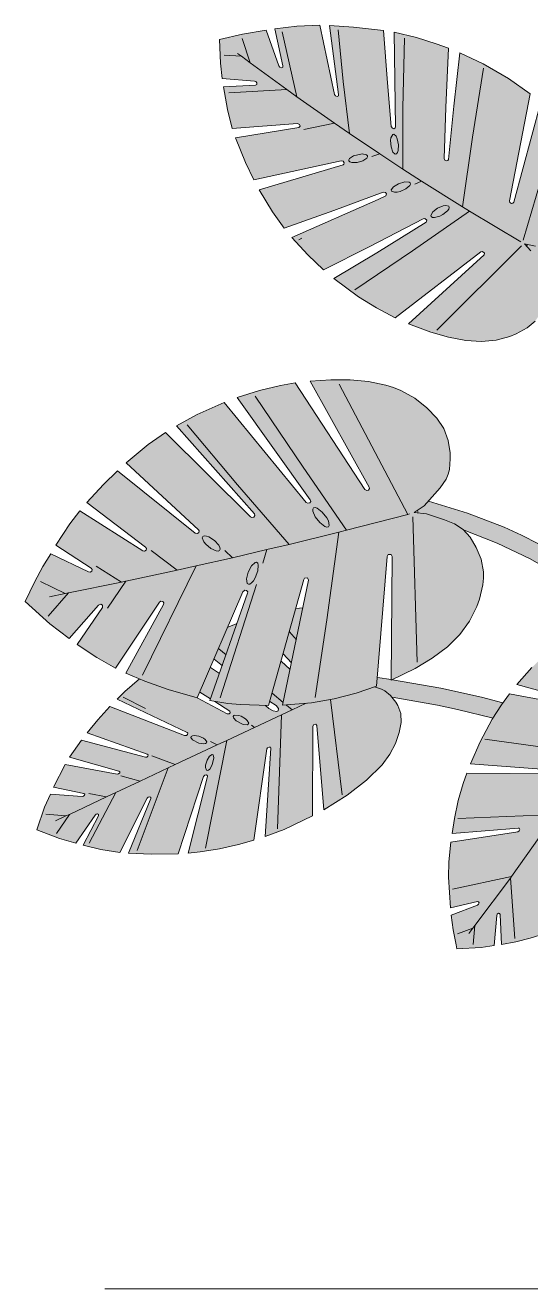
# Model space of a CAD drawing. Header units: millimetres. Extents: x -4 to 8794, y -6642 to 2653.
# Drawn here: x -4 to 463, y 0 to 1167 of the extents above; entities that cross this region are included whole.
import ezdxf

# ---------------------------------------------------------------- set-up
doc = ezdxf.new("R2010")
doc.units = ezdxf.units.MM
for name, color, linetype, lineweight, true_color in [('VEG-HOJAS', 117, 'Continuous', 18, 0x2e5e38), ('VEG-NERVIOS', 115, 'Continuous', 9, 0x528c5c), ('VEG-TEXTO', 47, 'Continuous', 18, 0x464646)]:
    doc.layers.add(name, color=color, linetype=linetype, lineweight=lineweight, true_color=true_color)
doc.layers.add('VEG-RELLENO', color=253, linetype='Continuous', true_color=0x96c896)

# ---------------------------------------------------------------- blocks, each defined once
blk = doc.blocks.new('VEG_Monstera_ALZADO')
at = {"layer": 'VEG-RELLENO', "true_color": 0x63965c}
h = blk.add_hatch(color=83, dxfattribs=at)
h.dxf.hatch_style = 1
h.paths.add_polyline_path([(-495.1, 1160.2), (-477.7, 1163), (-466, 1129.8), (-465.2, 1128.6), (-463.7, 1128.1), (-462.5, 1128.7), (-462.3, 1130), (-469.9, 1164.1), (-449.4, 1166.6), (-428.2, 1167.4), (-414.7, 1103.3), (-413.8, 1102.1), (-412.3, 1101.6), (-411.1, 1102.2), (-410.9, 1103.4), (-419.2, 1167.2), (-397.1, 1165.8), (-369.4, 1162.6), (-365.9, 1114.3), (-362.3, 1073.9), (-361.3, 1072.2), (-359.8, 1071.8), (-358.6, 1072.5), (-358.4, 1073.4), (-359.5, 1160.9), (-339, 1156.1), (-320.7, 1150.3), (-309.3, 1146.1), (-311.9, 1091.4), (-313.4, 1044.3), (-312.9, 1042.9), (-311.6, 1042.1), (-310.1, 1042.3), (-309.4, 1043.3), (-304.6, 1092.8), (-298.9, 1141.9), (-277.4, 1131.8), (-253.9, 1118.2), (-234.1, 1104.2), (-253.1, 1005.2), (-252.7, 1003.6), (-251.3, 1002.8), (-249.9, 1003), (-249.2, 1003.9), (-224.3, 1096.4), (-207.6, 1081.1), (-196.8, 1069.5), (-187.5, 1057.7), (-180.4, 1046), (-177.7, 1040), (-175.4, 1033.9), (-172.5, 1021.4), (-171.4, 1009.5), (-172.1, 998.8), (-175, 989.4), (-180.1, 981), (-183.2, 977.2), (-189.8, 970.9), (-196.7, 966.4), (-204.7, 964.2), (-213.2, 963.4), (-229, 963.2), (-239.1, 965.3), (-233.4, 959.1), (-231, 955.7), (-222.4, 940.1), (-219.2, 932.2), (-218.3, 928.1), (-218.4, 920.1), (-220.3, 911.2), (-223.8, 902.2), (-229.3, 894.1), (-236.9, 887.7), (-247, 882.2), (-252.8, 879.9), (-265.5, 876.5), (-279, 875.1), (-293.5, 876.1), (-309.3, 879.1), (-325.8, 883.7), (-346.3, 891.5), (-276.4, 955.2), (-276.1, 956.9), (-277.9, 958.4), (-279.5, 958), (-358.8, 897.2), (-375.9, 906.2), (-392.7, 916.6), (-415.3, 933.4), (-375.7, 957.2), (-330.1, 985.5), (-329.5, 987.3), (-331.3, 988.8), (-332.7, 988.7), (-382, 962.9), (-424.8, 941.5), (-439.3, 955.3), (-454, 971.2), (-374.5, 1006.5), (-367.2, 1009.9), (-366.6, 1011.6), (-367.6, 1012.9), (-369.7, 1013.2), (-415.2, 996.2), (-461.2, 980), (-472.1, 994.9), (-484.4, 1015.4), (-406.8, 1038.5), (-406, 1039.1), (-405.8, 1040.4), (-406.8, 1041.7), (-408.6, 1042.1), (-489.2, 1024.5), (-496.9, 1040.6), (-506.3, 1063.4), (-447.8, 1072.9), (-446.5, 1074.2), (-447, 1075.6), (-449, 1076.6), (-509.1, 1072.1), (-513.4, 1089.6), (-517.2, 1110.6), (-487.8, 1112.2), (-486.6, 1112.8), (-486.4, 1114.1), (-487.3, 1115.4), (-488.7, 1115.9), (-518.4, 1118.3), (-520, 1132.5), (-520.9, 1154.1)])
h.paths.add_polyline_path([(-314.8, 992.5), (-310.4, 995.8), (-309.2, 997.6), (-308.7, 999), (-309, 1000.2), (-312, 1000.9), (-314.3, 1000.5), (-319.6, 998.3), (-323.9, 994.9), (-325.7, 991.7), (-325.4, 990.6), (-324.2, 989.9), (-322.4, 989.8), (-317.4, 991.1)], flags=0)
h.paths.add_polyline_path([(-354.1, 1013.8), (-351.3, 1014.8), (-346.6, 1017.6), (-345.1, 1019.2), (-344.5, 1020.5), (-344.7, 1021.7), (-347.6, 1022.8), (-349.9, 1022.6), (-355.5, 1021), (-360.2, 1018.2), (-362.3, 1015.3), (-362.1, 1014.2), (-361, 1013.4), (-359.2, 1013.1)], flags=0)
h.paths.add_polyline_path([(-396.5, 1040.4), (-388.5, 1042.1), (-384.9, 1044.5), (-384.1, 1045.7), (-384.2, 1046.8), (-385.2, 1047.7), (-389.1, 1048.5), (-394.5, 1047.7), (-399.2, 1045.6), (-401.5, 1043.2), (-401.4, 1042), (-398.8, 1040.6)], flags=0)
h.paths.add_polyline_path([(-361.9, 1065.3), (-362.9, 1060.8), (-362.5, 1055.1), (-360.9, 1050.2), (-358.6, 1048.2), (-357.5, 1048.5), (-356, 1051.7), (-355.6, 1054.2), (-356, 1059.9), (-357.7, 1064.8), (-358.7, 1066.2), (-359.9, 1066.8), (-361, 1066.5)], flags=0)
at = {"layer": 'VEG-RELLENO', "true_color": 0x8eb370}
h = blk.add_hatch(color=63, dxfattribs=at)
h.dxf.hatch_style = 1
h.paths.add_polyline_path([(-26, 451.7), (-30, 485.6), (-38.1, 543), (-42.8, 570.4), (-53.1, 622.5), (-58.8, 647.3), (-71.4, 694.3), (-85.3, 737.8), (-100.7, 777.8), (-108.9, 796.5), (-117.4, 814.3), (-126.4, 831.2), (-135.6, 847.3), (-145.2, 862.5), (-155.2, 876.9), (-165.5, 890.4), (-176.1, 903), (-187, 914.7), (-198.4, 925.6), (-210, 935.7), (-226.9, 948.2), (-232.2, 957.6), (-237.3, 963.2), (-236.4, 964.7), (-229, 963.2), (-220.6, 963.3), (-200.1, 948.2), (-187.4, 937.3), (-175.5, 925.8), (-164, 913.4), (-152.9, 900.2), (-142.1, 886.1), (-131.8, 871.2), (-121.8, 855.4), (-112.3, 838.8), (-103.1, 821.3), (-94.3, 803), (-77.9, 764.1), (-62.9, 721.2), (-49.4, 675.3), (-37.5, 625.9), (-27, 573.1), (-18, 516.9), (-14.1, 487.5), (-9.1, 443.3), (-8.1, 370.9), (-11.5, 394.1), (-15.5, 414.3), (-20.3, 433.5)])
at = {"layer": 'VEG-RELLENO', "true_color": 0x669b5f}
h = blk.add_hatch(color=83, dxfattribs=at)
h.dxf.hatch_style = 1
h.paths.add_polyline_path([(-689.4, 657.4), (-676.8, 679.1), (-642, 662.4), (-640.4, 662.2), (-638.9, 663.1), (-638.5, 664.6), (-639.5, 665.9), (-672, 686.9), (-659.1, 706.6), (-650, 718.8), (-591.9, 681.7), (-590.2, 681.4), (-588.8, 682.4), (-588.4, 683.9), (-589.2, 685.1), (-643.4, 726.6), (-628, 743.1), (-615.2, 755.6), (-543.4, 698.2), (-541.4, 697.8), (-540, 698.7), (-539.7, 700.3), (-540.3, 701.3), (-607.1, 763.1), (-586.8, 780), (-570.9, 791.1), (-492.3, 713.2), (-491, 712.6), (-489.3, 713), (-488.4, 714.4), (-488.7, 715.9), (-560.8, 797.4), (-541.5, 807.9), (-516.6, 819), (-440.8, 726.5), (-439.3, 725.7), (-437.6, 726.1), (-436.7, 727.5), (-437.1, 729), (-504.7, 823.6), (-484.1, 830), (-464.7, 834.5), (-451, 836.9), (-386.6, 738.4), (-384.9, 737.5), (-383.3, 737.9), (-382.4, 739.3), (-382.6, 740.6), (-437.3, 838.6), (-427.1, 839.4), (-409.2, 839.9), (-391.6, 839.1), (-375.1, 836.8), (-360.2, 832.8), (-353.4, 830), (-346.8, 826.6), (-334.7, 818.5), (-324.4, 809.3), (-316.5, 799.7), (-313.6, 794.8), (-311.3, 789.4), (-308.6, 778.1), (-308, 772.4), (-308, 761.7), (-309.8, 752.5), (-314.2, 744), (-320, 736.5), (-331.8, 723.5), (-341, 717.1), (-329.8, 716), (-313, 710.4), (-304, 706.8), (-295.8, 701.6), (-289.5, 694.3), (-283.9, 684.9), (-281.4, 679.6), (-277.9, 668.2), (-277.1, 662.3), (-277, 656.4), (-279, 643.8), (-283.4, 630.3), (-290.1, 616.8), (-299, 604.4), (-310.5, 593.1), (-324.5, 582.6), (-340.2, 573), (-362.3, 562.2), (-361.5, 676.7), (-362.5, 678.5), (-365.1, 678.3), (-366, 676.7), (-375.9, 556.7), (-394.6, 550.4), (-415, 545.2), (-435.9, 541.5), (-462.6, 539.1), (-438.7, 654.7), (-439.7, 656.7), (-442.3, 656.5), (-443.2, 655.2), (-475.7, 538.8), (-479.6, 538.7), (-502, 539.7), (-513.1, 540.7), (-529.8, 543.4), (-495, 642.8), (-494.9, 643.9), (-495.9, 645.1), (-497.6, 645.4), (-499.3, 643.9), (-541.5, 545.9), (-568.5, 553.6), (-589.9, 561.4), (-607.5, 568.8), (-572.6, 632.3), (-572.3, 633.7), (-573.3, 635), (-575, 635.2), (-576.5, 634.3), (-616.9, 573.3), (-634.2, 583.1), (-652.3, 595.4), (-629, 629.4), (-628.9, 631.7), (-630.4, 632.5), (-632.7, 631.6), (-659.8, 600.9), (-677.6, 614.3), (-700.3, 635.1)])
h.paths.add_polyline_path([(-487.9, 656.9), (-486.5, 660), (-485.1, 666.2), (-485.1, 668.7), (-485.6, 670.5), (-486.7, 671.3), (-488.1, 671.1), (-489.7, 670), (-491.4, 668), (-494.4, 662.2), (-495.9, 655.9), (-495.4, 651.7), (-494.3, 650.9), (-492.9, 651), (-491.3, 652.2)], flags=0)
h.paths.add_polyline_path([(-433.9, 716), (-430.6, 710.4), (-428.3, 707.9), (-423.7, 704.4), (-421.8, 703.8), (-420.4, 704.1), (-419.7, 705.2), (-420.4, 709.5), (-423.8, 715), (-428.4, 719.7), (-432.6, 721.7), (-434, 721.4), (-434.7, 720.3), (-434.7, 718.4)], flags=0)
h.paths.add_polyline_path([(-536.5, 692.1), (-533.7, 687.9), (-528.9, 683.9), (-524, 681.7), (-522.1, 681.6), (-520.8, 682.1), (-520.3, 683.3), (-521.7, 687.1), (-523.4, 689.3), (-528.2, 693.3), (-533.1, 695.5), (-535, 695.6), (-536.2, 695), (-536.8, 693.8)], flags=0)
at = {"layer": 'VEG-RELLENO', "true_color": 0x8eb370}
h = blk.add_hatch(color=63, dxfattribs=at)
h.dxf.hatch_style = 1
h.paths.add_polyline_path([(-39.7, 416.3), (-50.1, 451.4), (-56, 468.1), (-65.1, 490.3), (-64, 494.5), (-57.4, 483.5), (-50.3, 469.4), (-43.9, 454.2), (-38.3, 437.8), (-33.3, 420.1), (-29.1, 401.3), (-25.7, 381.3), (-23.6, 366), (-29, 366), (-35.3, 398)])
h.paths.add_polyline_path([(-109.3, 567.6), (-121.6, 583.5), (-132.1, 595.6), (-143.1, 607.2), (-154.5, 618.3), (-166.5, 628.9), (-179, 639), (-192, 648.6), (-205.5, 657.7), (-234, 674.3), (-249, 681.9), (-264.6, 689), (-295.1, 700.8), (-299.7, 704.4), (-308.5, 708.8), (-327.4, 715.4), (-331.9, 716.4), (-337.3, 716.7), (-338, 719.2), (-331.8, 723.5), (-327.8, 727.7), (-292.2, 716.8), (-258.4, 703.7), (-242, 696.3), (-211.5, 680.1), (-196.7, 671), (-182.6, 661.6), (-169, 651.5), (-156, 641), (-143.5, 629.9), (-131.5, 618.3), (-120.1, 606.2), (-109.2, 593.6), (-99, 580.7), (-89.5, 567.5), (-99.4, 569.4), (-102.8, 569.3)])
at = {"layer": 'VEG-RELLENO', "true_color": 0x5f9058}
h = blk.add_hatch(color=83, dxfattribs=at)
h.dxf.hatch_style = 1
h.paths.add_polyline_path([(-682.5, 445), (-677.1, 457.1), (-647.9, 454.7), (-646.5, 455), (-645.5, 455.9), (-645.4, 457), (-646.3, 457.6), (-674.2, 463.4), (-663.4, 484.4), (-615.6, 475.5), (-614.2, 475.7), (-613.1, 476.6), (-613, 477.7), (-613.8, 478.3), (-659.4, 491.1), (-648.3, 506.9), (-589.4, 491.1), (-588, 491.3), (-587, 492.2), (-586.9, 493.3), (-587.6, 493.9), (-643.1, 513.6), (-633.3, 525.6), (-622.2, 538.1), (-553.3, 511.2), (-551.5, 511.3), (-550.4, 512.2), (-550.3, 513.3), (-550.9, 513.9), (-615.6, 544.8), (-608.3, 551.9), (-594.8, 563.4), (-568.5, 553.6), (-541.5, 545.9), (-513.5, 530.9), (-512.1, 531.2), (-511.1, 532.1), (-511.3, 533.6), (-525.2, 542.5), (-502, 539.7), (-478.3, 538.8), (-473.5, 534.9), (-469.5, 533.4), (-467.9, 533.4), (-466.8, 533.9), (-466.3, 534.8), (-467.3, 537.5), (-470.4, 540.5), (-474.5, 542.7), (-464, 579.7), (-455.6, 572.3), (-462.6, 539.1), (-435.9, 541.5), (-415, 545.2), (-394.6, 550.4), (-377.8, 556), (-371.2, 554.1), (-368.3, 552.5), (-363, 548), (-358.1, 542.1), (-356.1, 538.8), (-353.5, 531.4), (-353.2, 523.3), (-354.9, 514), (-356.4, 509), (-360.7, 498.8), (-366.9, 488.9), (-375.1, 479.4), (-391, 465.1), (-409.5, 451.8), (-424.6, 442.4), (-431, 520.5), (-432, 521.5), (-434.1, 520.9), (-434.7, 519.6), (-434.9, 436.8), (-453.3, 427.8), (-478.9, 417.9), (-473.4, 499.4), (-474.4, 500.5), (-476.5, 499.9), (-477.1, 498.8), (-489.2, 414.6), (-503.3, 410.6), (-529.9, 404.9), (-549.9, 402.4), (-532, 473.3), (-532, 474), (-533, 474.7), (-534.4, 474.4), (-535.6, 473.2), (-559.2, 401.8), (-584, 401.5), (-605, 402.5), (-584.5, 452.9), (-584.5, 453.9), (-585.4, 454.5), (-586.8, 454.3), (-587.9, 453.3), (-613.1, 403.2), (-630.4, 405.9), (-646.9, 409.9), (-632.7, 437), (-632.6, 438.1), (-633.5, 438.8), (-634.9, 438.5), (-635.9, 437.6), (-653.5, 411.7), (-668.8, 416.1), (-689.7, 424.1)])
h.paths.add_polyline_path([(-526.7, 486.3), (-526.1, 490.6), (-526.3, 492.3), (-526.9, 493.3), (-527.8, 493.6), (-530.1, 492.1), (-532.4, 488.4), (-533.8, 483.8), (-533.9, 481.7), (-533.1, 479), (-532.2, 478.7), (-529.8, 480.2)], flags=0)
h.paths.add_polyline_path([(-507, 526), (-503.6, 523.3), (-499.2, 521.4), (-495.5, 521.1), (-494.5, 521.6), (-494, 522.5), (-495.3, 525.1), (-496.8, 526.5), (-503.1, 529.7), (-505.1, 530.1), (-507.8, 529.5), (-508.2, 528.6)], flags=0)
h.paths.add_polyline_path([(-546.9, 508.3), (-544.2, 505.9), (-537.7, 503.5), (-534, 503.7), (-533, 504.3), (-532.7, 505.2), (-534.2, 507.5), (-535.8, 508.7), (-540.1, 510.5), (-542.3, 511), (-546, 510.9), (-547, 510.3), (-547.3, 509.4)], flags=0)
h.paths.add_polyline_path([(-529.5, 545.2), (-539, 551.3), (-529.1, 574.1), (-520.8, 568.6)])
h.paths.add_polyline_path([(-518.3, 575.6), (-525.8, 581.6), (-513.1, 611.4), (-504.7, 614.6)])
h.paths.add_polyline_path([(-454.3, 578.3), (-462.1, 586.5), (-450.4, 628.5), (-443.8, 629.1)])
at = {"layer": 'VEG-RELLENO', "true_color": 0x73ac6b}
h = blk.add_hatch(color=73, dxfattribs=at)
h.dxf.hatch_style = 1
h.paths.add_polyline_path([(-301.6, 314.1), (-305.7, 335.5), (-306.9, 345.3), (-282.6, 354.5), (-281.6, 355.3), (-281.2, 356.5), (-281.7, 357.5), (-282.8, 357.7), (-307.5, 351.9), (-309.4, 380.4), (-309, 394.4), (-307.2, 412.6), (-245.4, 422.3), (-244.1, 423.1), (-243.7, 424.4), (-244.2, 425.4), (-245.1, 425.6), (-306.1, 420.7), (-303.9, 434.5), (-300.4, 451.1), (-295.9, 466.9), (-292.6, 476.3), (-212.1, 475.9), (-211, 476.3), (-210.2, 477.4), (-210.3, 478.6), (-211.2, 479.2), (-289.2, 485.1), (-280.3, 505.2), (-269, 526.2), (-260.5, 539.4), (-253, 549.8), (-172.4, 534.5), (-171.1, 534.9), (-170.3, 536), (-170.5, 537.2), (-171.2, 537.8), (-246.4, 558.2), (-232.5, 574), (-222.6, 583.6), (-212.4, 592.2), (-202.3, 599.3), (-197.3, 602.1), (-192.3, 604.4), (-182, 607.7), (-171.8, 609.4), (-162.5, 609.5), (-154.5, 608), (-147.5, 604.5), (-141.4, 599.5), (-134.8, 591.1), (-132.5, 584.8), (-131.9, 577.7), (-132.5, 560.8), (-134.8, 552.4), (-126.4, 559), (-113, 566), (-106.2, 568.6), (-102.8, 569.3), (-96, 569), (-88.6, 567.2), (-81.2, 564), (-74.6, 559.1), (-69.5, 552.5), (-65.3, 543.8), (-63.6, 538.9), (-61.2, 528.1), (-60.5, 516.6), (-61.9, 504.3), (-64.9, 491), (-69.4, 477.3), (-76.1, 461), (-127.3, 521.1), (-128.7, 521.5), (-130, 520), (-129.8, 518.6), (-81.2, 450.6), (-89.7, 435.4), (-103.9, 414.5), (-114.5, 401.5), (-126.3, 388.7), (-137.3, 378.1), (-170.6, 452.3), (-172.1, 452.9), (-173.2, 452.1), (-173.5, 450.3), (-144.8, 371.6), (-152.6, 365.2), (-166.7, 355.2), (-182, 346.1), (-201.6, 336.3), (-214.2, 395.9), (-214.6, 396.7), (-215.7, 396.9), (-216.8, 396.1), (-217.2, 394.8), (-209.2, 332.9), (-220.3, 328.3), (-234, 323.8), (-247.1, 320.6), (-260.6, 318.1), (-261.8, 345.8), (-262.3, 346.8), (-263.4, 347), (-264.5, 346.2), (-264.9, 345), (-267.3, 317), (-279.4, 315.3)])
at = {"layer": 'VEG-RELLENO', "true_color": 0x8eb370}
h = blk.add_hatch(color=63, dxfattribs=at)
h.dxf.hatch_style = 1
h.paths.add_polyline_path([(-51.2, 388.9), (-63.3, 408), (-70.3, 417.1), (-77.8, 425.9), (-88.7, 437.1), (-81.2, 450.6), (-84.2, 454.8), (-74.5, 445.7), (-58, 427.3), (-50.5, 417.5), (-43.4, 407), (-33.5, 389.5), (-29, 366), (-40.5, 366), (-46.1, 379)])
h.paths.add_polyline_path([(-282.9, 531), (-319.7, 539.1), (-361.6, 546.5), (-368.3, 552.5), (-371.2, 554.1), (-377.8, 556), (-375.9, 556.7), (-375.1, 564.7), (-362.3, 562.8), (-362.3, 562.2), (-361.2, 562.7), (-356.5, 562), (-316.5, 554.8), (-279.1, 546.5), (-259.1, 541.3), (-268.3, 527.2)])
at = {"layer": 'VEG-HOJAS'}
for points in [[(-229, 963.2), (-239.1, 965.3), (-233.4, 959.1)], [(-229.3, 894.1), (-236.9, 887.7), (-247, 882.2), (-252.8, 879.9), (-265.5, 876.5), (-279, 875.1), (-293.5, 876.1), (-309.3, 879.1), (-325.8, 883.7), (-346.3, 891.5), (-276.4, 955.2), (-276.1, 956.9), (-277.9, 958.4), (-279.5, 958), (-358.8, 897.2), (-375.9, 906.2), (-392.7, 916.6), (-415.3, 933.4), (-375.7, 957.2), (-330.1, 985.5), (-329.5, 987.3), (-331.3, 988.8), (-332.7, 988.7), (-382, 962.9), (-424.8, 941.5), (-439.3, 955.3), (-454, 971.2), (-374.5, 1006.5), (-367.2, 1009.9), (-366.6, 1011.6), (-367.6, 1012.9), (-369.7, 1013.2), (-415.2, 996.2), (-461.2, 980), (-472.1, 994.9), (-484.4, 1015.4), (-406.8, 1038.5), (-406, 1039.1), (-405.8, 1040.4), (-406.8, 1041.7), (-408.6, 1042.1), (-489.2, 1024.5), (-496.9, 1040.6), (-506.3, 1063.4), (-447.8, 1072.9), (-446.5, 1074.2), (-447, 1075.6), (-449, 1076.6), (-509.1, 1072.1), (-513.4, 1089.6), (-517.2, 1110.6), (-487.8, 1112.2), (-486.6, 1112.8), (-486.4, 1114.1), (-487.3, 1115.4), (-488.7, 1115.9), (-518.4, 1118.3), (-520, 1132.5), (-520.9, 1154.1), (-499.8, 1159.3), (-477.7, 1163), (-466, 1129.8), (-465.2, 1128.6), (-463.7, 1128.1), (-462.5, 1128.7), (-462.3, 1130), (-469.9, 1164.1), (-449.4, 1166.6), (-428.2, 1167.4), (-414.7, 1103.3), (-413.8, 1102.1), (-412.3, 1101.6), (-411.1, 1102.2), (-410.9, 1103.4), (-419.2, 1167.2), (-397.1, 1165.8), (-369.4, 1162.6), (-365.9, 1114.3), (-362.3, 1073.9), (-361.3, 1072.2), (-359.8, 1071.8), (-358.6, 1072.5), (-358.4, 1073.4), (-359.5, 1160.9), (-339, 1156.1), (-320.7, 1150.3), (-309.3, 1146.1), (-311.9, 1091.4), (-313.4, 1044.3), (-312.9, 1042.9), (-311.6, 1042.1), (-310.1, 1042.3), (-309.4, 1043.3), (-304.6, 1092.8), (-298.9, 1141.9), (-277.4, 1131.8), (-253.9, 1118.2), (-234.1, 1104.2), (-253.1, 1005.2), (-252.7, 1003.6), (-251.3, 1002.8), (-249.9, 1003), (-249.2, 1003.9), (-224.3, 1096.4)], [(-237.3, 963.2), (-236.4, 964.7)], [(-327.8, 727.7), (-291.9, 716.7), (-258.1, 703.6), (-242, 696.3), (-226.4, 688.4), (-211.3, 680), (-196.7, 671), (-182.6, 661.6), (-169, 651.5), (-156, 641), (-143.5, 629.9), (-131.5, 618.3), (-120.1, 606.2), (-109.2, 593.6), (-99, 580.7), (-89.5, 567.5)], [(-337.3, 716.7), (-338, 719.2)], [(-109.3, 567.6), (-121.6, 583.5), (-132.1, 595.6), (-143.1, 607.2), (-154.5, 618.3), (-166.5, 628.9), (-179, 639), (-192, 648.6), (-219.5, 666.2), (-234, 674.3), (-264.6, 689), (-295.1, 700.8)], [(-450.4, 628.5), (-443.8, 629.1)], [(-513.1, 611.4), (-504.7, 614.6)], [(-211.2, 479.2), (-289.2, 485.1), (-280.3, 505.2), (-269, 526.2), (-260.5, 539.4), (-253, 549.8), (-172.4, 534.5)], [(-171.2, 537.8), (-246.4, 558.2), (-232.5, 574)], [(-220.3, 328.3), (-234, 323.8), (-247.1, 320.6), (-260.6, 318.1), (-261.8, 345.8), (-262.3, 346.8), (-263.4, 347), (-264.5, 346.2), (-264.9, 345), (-267.3, 317), (-279.4, 315.3), (-301.6, 314.1), (-302.3, 317.8), (-305.1, 331.7), (-306.9, 345.3), (-282.6, 354.5), (-281.6, 355.3), (-281.2, 356.5), (-281.7, 357.5), (-282.8, 357.7), (-307.5, 351.9), (-309.4, 380.4), (-309, 394.4), (-307.2, 412.6), (-245.4, 422.3), (-244.1, 423.1), (-243.7, 424.4), (-244.2, 425.4), (-245.1, 425.6), (-306.1, 420.7), (-303.9, 434.5), (-300.4, 451.1), (-295.9, 466.9), (-292.6, 476.3), (-212.1, 475.9)], [(-454.3, 578.3), (-462.1, 586.5)], [(-529.1, 574.1), (-520.8, 568.6)], [(-518.3, 575.6), (-525.8, 581.6)], [(-464, 579.7), (-455.6, 572.3)], [(-377.8, 556), (-371.2, 554.1), (-368.3, 552.5), (-363, 548), (-358.1, 542.1), (-356.1, 538.8), (-353.5, 531.4), (-353.2, 523.3), (-354.9, 514), (-358.3, 503.9), (-363.6, 493.8), (-370.7, 484.2), (-385.3, 469.8), (-403.1, 456.1), (-424.6, 442.4), (-431, 520.5), (-432, 521.5), (-434.1, 520.9), (-434.7, 519.6), (-434.9, 436.8), (-461.3, 424.4), (-478.9, 417.9), (-473.4, 499.4), (-473.9, 500.3), (-475.1, 500.5), (-476.5, 499.9), (-477.1, 498.8), (-489.2, 414.6), (-503.3, 410.6), (-521, 406.5), (-538.7, 403.6), (-549.9, 402.4), (-532, 473.3), (-532, 474), (-533, 474.7), (-534.4, 474.4), (-535.6, 473.2), (-559.2, 401.8), (-584, 401.5), (-605, 402.5), (-584.5, 452.9), (-584.5, 453.9), (-585.4, 454.5), (-586.8, 454.3), (-587.9, 453.3), (-613.1, 403.2), (-630.4, 405.9), (-646.9, 409.9), (-632.7, 437), (-632.6, 438.1), (-633.5, 438.8), (-634.9, 438.5), (-635.9, 437.6), (-653.5, 411.7), (-668.8, 416.1), (-689.7, 424.1), (-682.5, 445), (-677.1, 457.1), (-647.9, 454.7), (-646.5, 455), (-645.5, 455.9), (-645.4, 457), (-646.3, 457.6), (-674.2, 463.4), (-663.4, 484.4), (-615.6, 475.5), (-614.2, 475.7), (-613.1, 476.6), (-613, 477.7), (-613.8, 478.3), (-659.4, 491.1), (-648.3, 506.9), (-589.4, 491.1), (-588, 491.3), (-587, 492.2), (-586.9, 493.3), (-587.6, 493.9), (-643.1, 513.6), (-633.3, 525.6), (-622.2, 538.1), (-553.3, 511.2), (-551.5, 511.3), (-550.4, 512.2), (-550.3, 513.3), (-550.9, 513.9), (-615.6, 544.8), (-608.3, 551.9), (-594.8, 563.4)], [(-375.1, 564.7), (-362.3, 562.8)], [(-361.2, 562.7), (-316.5, 554.8), (-279.1, 546.5), (-259.1, 541.3)], [(-529.2, 545), (-539, 551.3)], [(-541.5, 545.9), (-514, 531.1), (-512.1, 531.2), (-511.1, 532.1), (-511.3, 533.6), (-525.2, 542.5)], [(-478.3, 538.8), (-475.5, 536.1), (-471.5, 533.9), (-467.9, 533.4), (-466.8, 533.9), (-466.5, 536), (-468.6, 539), (-474.5, 542.7)], [(-268.3, 527.2), (-301, 535.2), (-319.7, 539.1), (-361.6, 546.5)]]:
    blk.add_lwpolyline(points, dxfattribs=at)
for points in [[(-361, 1066.5), (-362.6, 1063.3), (-362.9, 1060.8), (-362.5, 1055.1), (-360.9, 1050.2), (-358.6, 1048.2), (-357.5, 1048.5), (-356.6, 1049.7), (-356, 1051.7), (-355.7, 1057), (-356.7, 1062.6), (-357.7, 1064.8), (-359.9, 1066.8)], [(-398.8, 1040.6), (-393.8, 1040.6), (-388.5, 1042.1), (-384.9, 1044.5), (-384.1, 1045.7), (-384.2, 1046.8), (-385.2, 1047.7), (-389.1, 1048.5), (-397.1, 1046.8), (-400.8, 1044.4), (-401.5, 1043.2), (-401.4, 1042), (-400.5, 1041.2)], [(-356.8, 1013.2), (-354.1, 1013.8), (-348.7, 1016.2), (-345.1, 1019.2), (-344.5, 1020.5), (-344.7, 1021.7), (-345.7, 1022.4), (-349.9, 1022.6), (-355.5, 1021), (-360.2, 1018.2), (-362.3, 1015.3), (-362.1, 1014.2), (-359.2, 1013.1)], [(-317.4, 991.1), (-314.8, 992.5), (-310.4, 995.8), (-309.2, 997.6), (-308.7, 999), (-309, 1000.2), (-312, 1000.9), (-314.3, 1000.5), (-319.6, 998.3), (-323.9, 994.9), (-325.7, 991.7), (-325.4, 990.6), (-324.2, 989.9), (-322.4, 989.8)], [(-691.7, 652.9), (-684, 667.3), (-676.8, 679.1), (-642, 662.4), (-640.4, 662.2), (-638.9, 663.1), (-638.5, 664.6), (-639.5, 665.9), (-672, 686.9), (-659.1, 706.6), (-650, 718.8), (-591.9, 681.7), (-590.2, 681.4), (-588.8, 682.4), (-588.4, 683.9), (-589.2, 685.1), (-643.4, 726.6), (-628, 743.1), (-615.2, 755.6), (-543.4, 698.2), (-541.4, 697.8), (-540, 698.7), (-539.7, 700.3), (-540.3, 701.3), (-607.1, 763.1), (-586.8, 780), (-570.9, 791.1), (-492.3, 713.2), (-491, 712.6), (-489.3, 713), (-488.4, 714.4), (-488.7, 715.9), (-560.8, 797.4), (-541.5, 807.9), (-516.6, 819), (-440.8, 726.5), (-439.3, 725.7), (-437.6, 726.1), (-436.7, 727.5), (-437.1, 729), (-504.7, 823.6), (-484.1, 830), (-464.7, 834.5), (-451, 836.9), (-386.6, 738.4), (-384.9, 737.5), (-383.3, 737.9), (-382.4, 739.3), (-382.6, 740.6), (-437.3, 838.6), (-418.1, 839.8), (-400.3, 839.7), (-383.2, 838.2), (-367.4, 835), (-360.2, 832.8), (-353.4, 830), (-340.6, 822.8), (-329.3, 814), (-320.1, 804.5), (-313.6, 794.8), (-309.7, 783.8), (-308, 772.4), (-307.8, 766.9), (-308.6, 756.9), (-309.8, 752.5), (-311.7, 748.1), (-317, 740.1), (-331.8, 723.5), (-341, 717.1), (-329.8, 716), (-313, 710.4), (-304, 706.8), (-295.8, 701.6), (-289.5, 694.3), (-283.9, 684.9), (-279.4, 674), (-277.1, 662.3), (-277, 656.4), (-277.7, 650.3), (-280.9, 637.1), (-283.4, 630.3), (-290.1, 616.8), (-299, 604.4), (-310.5, 593.1), (-324.5, 582.6), (-340.2, 573), (-362.3, 562.2), (-361.5, 676.7), (-362.5, 678.5), (-365.1, 678.3), (-366, 676.7), (-375.9, 556.7), (-394.6, 550.4), (-415, 545.2), (-435.9, 541.5), (-462.6, 539.1), (-438.7, 654.7), (-439.7, 656.7), (-442.3, 656.5), (-443.2, 655.2), (-475.7, 538.8), (-502, 539.7), (-513.1, 540.7), (-529.8, 543.4), (-495, 642.8), (-494.9, 643.9), (-495.9, 645.1), (-497.6, 645.4), (-499.3, 643.9), (-541.5, 545.9), (-568.5, 553.6), (-589.9, 561.4), (-607.5, 568.8), (-572.6, 632.3), (-572.3, 633.7), (-573.3, 635), (-575, 635.2), (-576.5, 634.3), (-616.9, 573.3), (-634.2, 583.1), (-652.3, 595.4), (-629, 629.4), (-628.9, 631.7), (-630.4, 632.5), (-632.7, 631.6), (-659.8, 600.9), (-677.6, 614.3), (-700.3, 635.1)], [(-434.7, 718.4), (-432.5, 713.2), (-428.3, 707.9), (-423.7, 704.4), (-421.8, 703.8), (-420.4, 704.1), (-419.7, 705.2), (-420.4, 709.5), (-421.9, 712.3), (-426.1, 717.6), (-430.7, 721.1), (-432.6, 721.7), (-434, 721.4), (-434.7, 720.3)], [(-536.8, 693.8), (-535.4, 690.1), (-533.7, 687.9), (-528.9, 683.9), (-524, 681.7), (-522.1, 681.6), (-520.8, 682.1), (-520.3, 683.3), (-520.6, 685), (-521.7, 687.1), (-525.7, 691.4), (-530.7, 694.7), (-533.1, 695.5), (-535, 695.6), (-536.2, 695)], [(-489.6, 654.2), (-487.9, 656.9), (-485.6, 663.2), (-485.1, 668.7), (-485.6, 670.5), (-486.7, 671.3), (-488.1, 671.1), (-491.4, 668), (-494.4, 662.2), (-495.9, 655.9), (-495.4, 651.7), (-494.3, 650.9), (-492.9, 651), (-491.3, 652.2)], [(-508, 527.4), (-505.5, 524.6), (-499.2, 521.4), (-495.5, 521.1), (-494.5, 521.6), (-494, 522.5), (-495.3, 525.1), (-496.8, 526.5), (-500.9, 529), (-503.1, 529.7), (-506.7, 530), (-507.8, 529.5), (-508.2, 528.6)], [(-547.3, 509.4), (-545.8, 507.1), (-539.9, 504), (-535.6, 503.4), (-534, 503.7), (-533, 504.3), (-532.7, 505.2), (-534.2, 507.5), (-535.8, 508.7), (-540.1, 510.5), (-544.4, 511.2), (-546, 510.9), (-547, 510.3)], [(-527.6, 484), (-526.1, 490.6), (-526.9, 493.3), (-527.8, 493.6), (-530.1, 492.1), (-532.4, 488.4), (-533.8, 483.8), (-533.9, 481.7), (-533.1, 479), (-532.2, 478.7), (-531.1, 479.1), (-529.8, 480.2)]]:
    blk.add_lwpolyline(points, close=True, dxfattribs=at)
at = {"layer": 'VEG-NERVIOS'}
for points in [[(-449.5, 1101.3), (-463.2, 1161.2)], [(-400.9, 1067.4), (-406.6, 1115.4), (-411.4, 1163.2)], [(-492.5, 1132.7), (-500.1, 1155.2)], [(-351.6, 1034.5), (-351.5, 1091.1), (-350.1, 1155.4)], [(-500.6, 1138.7), (-516.5, 1139.8)], [(-500.6, 1138.7), (-504.2, 1141.4)], [(-492.5, 1132.7), (-500.6, 1138.7)], [(-458.7, 1107.9), (-492.5, 1132.7)], [(-296.4, 999.6), (-287.4, 1064), (-277.2, 1127.9)], [(-458.7, 1107.9), (-512.4, 1105.1)], [(-449.5, 1101.3), (-458.7, 1107.9)], [(-414.8, 1076.9), (-449.5, 1101.3)], [(-414.8, 1076.9), (-443.2, 1071.2)], [(-400.9, 1067.4), (-414.8, 1076.9)], [(-240.6, 968.8), (-208.6, 1077.3)], [(-373, 1048.6), (-400.9, 1067.4)], [(-373, 1048.6), (-380.3, 1046.1)], [(-351.6, 1034.5), (-373, 1048.6)], [(-334.5, 1023.5), (-351.6, 1034.5)], [(-334.5, 1023.5), (-340.5, 1020.5)], [(-296.4, 999.6), (-334.5, 1023.5)], [(-290, 995.7), (-342.6, 958.9), (-395.9, 922.9)], [(-290, 995.7), (-296.4, 999.6)], [(-242.7, 967.4), (-290, 995.7)], [(-444.9, 970.6), (-447.7, 969.3)], [(-242.1, 963.5), (-320.1, 885.6)], [(-347, 715.5), (-410.4, 835.8)], [(-403.5, 700.9), (-443.6, 759), (-488, 824.6)], [(-456.7, 687.7), (-504.2, 742.8), (-550.9, 798.2)], [(-347, 715.5), (-403.5, 700.9)], [(-345.4, 715.9), (-347, 715.5)], [(-342.5, 713.1), (-338.4, 578.8)], [(-403.5, 700.9), (-410.7, 699.1)], [(-410.7, 699.1), (-456.7, 687.7)], [(-410.7, 699.1), (-421.9, 618.1), (-432.6, 546.2)], [(-560.1, 663.9), (-584.1, 682.2)], [(-508.9, 675.4), (-516.1, 682.1)], [(-477.1, 682.9), (-508.9, 675.4)], [(-477.1, 682.9), (-480.8, 670.5)], [(-456.7, 687.7), (-477.1, 682.9)], [(-611.3, 652.9), (-635, 667.6)], [(-542.5, 667.8), (-592.2, 567)], [(-542.5, 667.8), (-560.1, 663.9)], [(-508.9, 675.4), (-542.5, 667.8)], [(-607.3, 653.8), (-624.4, 628.8)], [(-607.3, 653.8), (-611.3, 652.9)], [(-560.1, 663.9), (-607.3, 653.8)], [(-663.4, 642.3), (-686.4, 653.6)], [(-660.5, 642.9), (-679.2, 621.5)], [(-663.4, 642.3), (-677.9, 639.4)], [(-660.5, 642.9), (-663.4, 642.3)], [(-611.3, 652.9), (-660.5, 642.9)], [(-486.8, 650.8), (-520.2, 545.9)], [(-449.9, 599.6), (-456.4, 607)], [(-514.8, 585.6), (-521.6, 591.3)], [(-462.1, 541.7), (-472.4, 550.3)], [(-589.2, 536), (-609.9, 546.5)], [(-453.9, 534.9), (-459.2, 539.3)], [(-440.9, 540.9), (-453.9, 534.9)], [(-418.3, 544.5), (-407.6, 456.3)], [(-463.7, 530.2), (-488.5, 518.6)], [(-463.7, 530.2), (-467.3, 425)], [(-453.9, 534.9), (-463.7, 530.2)], [(-488.5, 518.6), (-514.1, 506.7)], [(-488.5, 518.6), (-491.5, 520.6)], [(-523, 502.5), (-561.8, 484.3)], [(-514.1, 506.7), (-534, 407.1)], [(-523, 502.5), (-529.1, 505.5)], [(-514.1, 506.7), (-523, 502.5)], [(-172.4, 494), (-220.3, 500), (-275.8, 507.7)], [(-561.8, 484.3), (-583.4, 492.3)], [(-568.5, 481.2), (-596.9, 405)], [(-568.5, 481.2), (-594.3, 469)], [(-561.8, 484.3), (-568.5, 481.2)], [(-594.3, 469), (-616.6, 458.6)], [(-594.3, 469), (-612.1, 473.8)], [(-625.3, 454.5), (-641.6, 457.5)], [(-616.6, 458.6), (-641.2, 411.7)], [(-616.6, 458.6), (-625.3, 454.5)], [(-625.3, 454.5), (-659.5, 438.3)], [(-662.8, 436.8), (-681.3, 438.5)], [(-662.8, 436.8), (-672.3, 432.3)], [(-659.5, 438.3), (-671.5, 420.5)], [(-659.5, 438.3), (-662.8, 436.8)], [(-210.4, 438.2), (-300.9, 434.5)], [(-212, 435.9), (-251.3, 380.8)], [(-251.3, 380.8), (-305.8, 369.2)], [(-252.2, 379.5), (-285.2, 335.5)], [(-251.3, 380.8), (-252.2, 379.5)], [(-252.2, 379.5), (-248.2, 323.6)], [(-287, 333), (-301, 328)], [(-287, 333), (-290.6, 328.3)], [(-285.2, 335.5), (-287, 333)], [(-285.2, 335.5), (-286.5, 318)]]:
    blk.add_lwpolyline(points, dxfattribs=at)

msp = doc.modelspace()

# ---------------------------------------------------------------- linework, layer by layer
at = {"layer": 'VEG-TEXTO'}
msp.add_line((69.7, 0), (1323.5, 0), dxfattribs=at)

# ---------------------------------------------------------------- block references
msp.add_blockref('VEG_Monstera_ALZADO', (696.6, 0))

doc.saveas('drawing.dxf')
